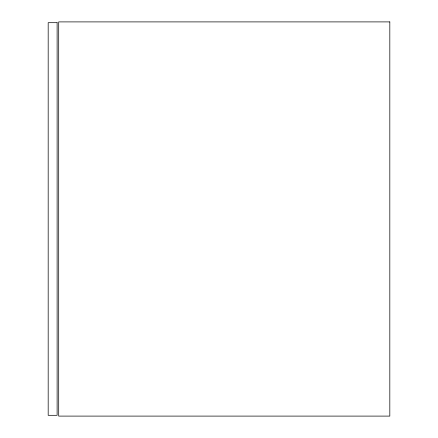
<?xml version="1.0" encoding="UTF-8"?>
<svg xmlns="http://www.w3.org/2000/svg" width="438" height="438" viewBox="0 0 438 438"><rect width="100%" height="100%" fill="white"/><g stroke="black" fill="none" stroke-linecap="round" stroke-linejoin="round"><path stroke-width="0.66" d="M389.82 21.9L58.692 21.9L58.692 416.1L389.82 416.1L389.82 21.9M57.115 22.688L48.18 22.688L48.18 415.312L57.115 415.312L57.115 22.688"/></g></svg>
